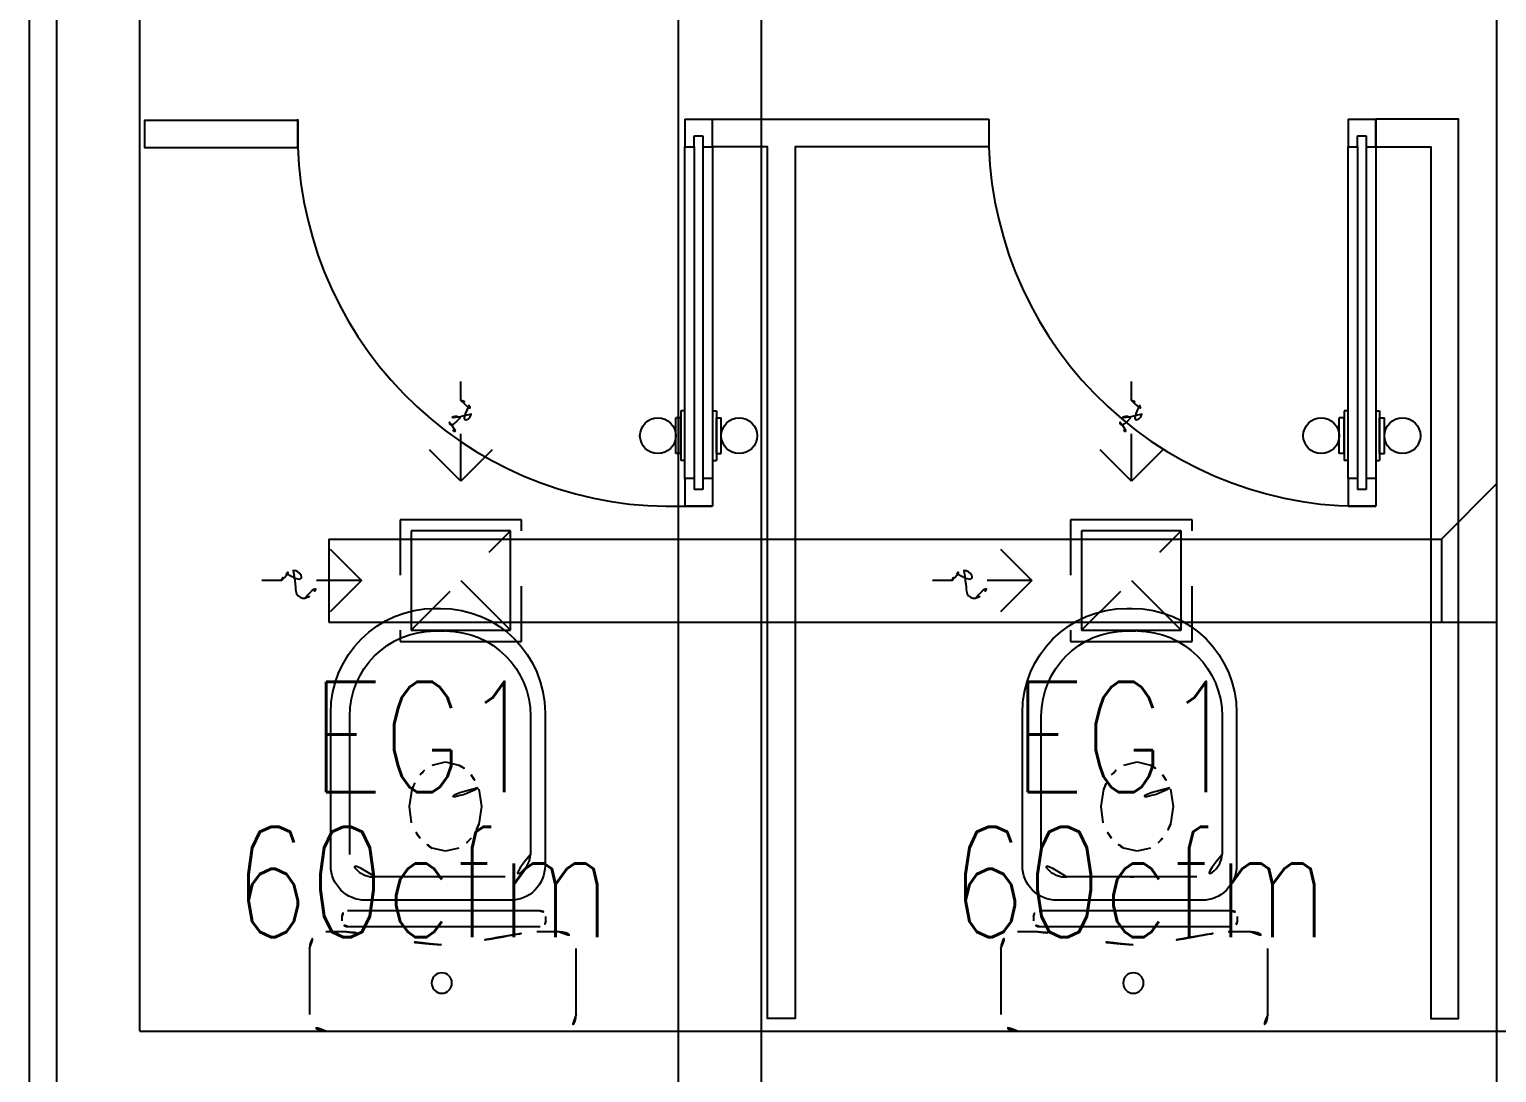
# Model space of a CAD drawing. Extents: x 417866230.2 to 417866327.8, y 43498045.5 to 43498135.4.
# Drawn here: x 417866241.847 to 417866244.501, y 43498097.922 to 43498099.81 of the extents above; entities that cross this region are included whole.
import ezdxf

# ---------------------------------------------------------------- set-up
doc = ezdxf.new("R2010")
doc.units = 0
doc.header["$MEASUREMENT"] = 0
doc.linetypes.add('HIDDEN', pattern=[0.375, 0.25, -0.125])
doc.layers.get('0').update_dxf_attribs({"linetype": 'CONTINUOUS'})
for name, color, linetype in [('DOOR', 9, 'CONTINUOUS'), ('DUCT', 6, 'CONTINUOUS'), ('EXDUCT', 10, 'CONTINUOUS'), ('INSUL', 9, 'CONTINUOUS'), ('M-EGU.', 2, 'CONTINUOUS'), ('PART', 9, 'CONTINUOUS'), ('SCD', 2, 'CONTINUOUS'), ('SUNI-FUR', 9, 'CONTINUOUS'), ('WALL', 4, 'CONTINUOUS')]:
    doc.layers.add(name, color=color, linetype=linetype)
doc.styles.add('ROMANS', font='ROMANS.shx', dxfattribs={"width": 0.6})

# ---------------------------------------------------------------- blocks, each defined once
blk = doc.blocks.new('2')
at = {"layer": 'SUNI-FUR', "linetype": 'Continuous'}
for p, q in [((0.01369644649093971, 0.7649965465534478), (0.004058061924297363, 0.7649965465534478)), ((0.01586993300588802, 0.7240514631848782), (-0.003399953944608569, 0.7240514631848782)), ((-0.1849419380305335, 0.5759965465404093), (-0.1849419380305335, 0.2998392476001754)), ((-0.1587213195743971, 0.5701514632091857), (-0.1587213195743971, 0.3197364169755019)), ((0.1683485673856921, 0.3197364169755019), (0.1683485673856921, 0.5701514632091857)), ((0.2026964464457706, 0.2998392476001754), (0.2026964464457706, 0.5759965465404093)), ((-0.004991667286958545, 0.4871901184669696), (-0.02923569548875093, 0.4813353547360748)), ((0.0192523609730415, 0.4813353547360748), (-0.004991667286958545, 0.4871901184669696)), ((-0.06511995132314041, 0.438015078951139), (-0.07027529674815014, 0.406353022379335)), ((0.06029196223244071, 0.406353022379335), (0.05513661680743098, 0.438015078951139)), ((-0.07027529674815014, 0.406353022379335), (-0.06511995132314041, 0.3746909658657387)), ((0.05651881080120802, 0.37721454288112), (0.06029196223244071, 0.406353022379335)), ((-0.02923569548875093, 0.3313706900808029), (-0.004991667286958545, 0.3255159262917005)), ((-0.004991667286958545, 0.3255159262917005), (0.0192523609730415, 0.3313706900808029)), ((-0.1129236490814947, 0.279236416972708), (0.008447733765933663, 0.279236416972708)), ((0.001179514045361429, 0.279236416972708), (0.1225508969509974, 0.279236416972708)), ((0.008447733765933663, 0.279236416972708), (0.001179514045361429, 0.279236416972708)), ((-0.1763134838547558, 0.2176230729091913), (0.1723799708415754, 0.2176230729091913)), ((-0.1219419380649924, 0.2368392476346344), (0.008877254207618535, 0.2368392476346344)), ((0.008877254207618535, 0.2368392476346344), (0.1396964464802295, 0.2368392476346344)), ((-0.1863134838058613, 0.1994426814489998), (-0.1863134838058613, 0.207623072899878)), ((0.1723799708415754, 0.1894426814396866), (-0.1763134838547558, 0.1894426814396866)), ((0.1823799708508886, 0.207623072899878), (0.1823799708508886, 0.1994426814489998)), ((-0.2113386335549876, 0.1797556718811393), (-0.1698514077579603, 0.1797556718811393)), ((0.174295628850814, 0.1797556718811393), (0.2113386335549876, 0.1797556718811393)), ((0.174295628850814, 0.1797556718811393), (0.174295628850814, 0.1797556718811393)), ((-0.2413386335829273, 0.03000000002793968), (-0.2413386335829273, 0.1497556719114073)), ((0.2413386335829273, 0.1497556719114073), (0.2413386335829273, 0.03000000002793968)), ((0.2113386335549876, 0), (-0.2113386335549876, 0))]:
    blk.add_line(p, q, dxfattribs=at)
blk.add_circle((0.001867319806478918, 0.08715154903620714), 0.01844911948801631, dxfattribs=at)
for centre, radius, start, end in [((0.004058061982505023, 0.5759965465185815), 0.188999999999993, 90, 180), ((0.01369644649093971, 0.5759965465185815), 0.188999999999993, 0, 90), ((-0.004821319540496916, 0.5701514631873579), 0.1539000000000073, 90, 180), ((0.01444856740999967, 0.5701514631873579), 0.153899999999993, 0, 90), ((0.001867319806478918, 0.4206935990150669), 0.06815291695187498, 117.1531819109067, 141.0758329047702), ((-0.01185065426398069, 0.4206935990150669), 0.0681529169518555, 38.92416709522983, 62.84681808909329), ((0.01262005895841867, 0.4120097413324402), 0.08197430562132146, 141.0758329047702, 161.5040472320808), ((-0.0226033934741281, 0.4120097413324402), 0.08197430562146578, 18.49595276791924, 38.92416709522983), ((-0.007398245914373547, 0.5367156304782839), 0.1117393783794824, 239.4233663566973, 302.9161928242899), ((0.01262005895841867, 0.4006963034407818), 0.08197430562123757, 198.4959527679192, 218.9241670952298), ((-0.02891512861242518, 0.4057936288081692), 0.09008730301880828, 321.0758329047702, 341.5040472320808), ((0.001867319806478918, 0.3920124456999474), 0.06815291695181107, 218.9241670952298, 242.8468180890933), ((-0.01185065426398069, 0.3920124456999474), 0.06815291695186233, 297.1531819109067, 321.0758329047702), ((-0.1155724843265489, 0.3223852521987283), 0.04323006255685492, 183.512884218924, 273.5128842222272), ((0.1251997321960516, 0.3223852521987283), 0.0432300625568558, 266.4871157777728, 356.4871157810761), ((-0.1219419380067848, 0.2998392475783476), 0.06299999999998818, 180, 270), ((0.1396964464802295, 0.2998392475783476), 0.06300000000000239, 270, 0), ((-0.1763134837965481, 0.2076230728780502), 0.009999999999990905, 90, 180), ((0.1723799708415754, 0.2076230728780502), 0.009999999999990905, 0, 90), ((-0.1763134837965481, 0.1994426814271719), 0.009999999999990905, 180, 270), ((0.1723799708415754, 0.1994426814271719), 0.009999999999990905, 270, 0), ((-0.2113386335549876, 0.1497556718895794), 0.03000000000000114, 90, 180), ((-0.201495008834172, -0.2522749031413696), 0.4331878752279706, 79.75351724643748, 85.81091440166185), ((0.07455921586370096, 1.126039995382598), 0.9726108583208661, 258.1938418534581, 265.7347367246473), ((-0.0701149947126396, 1.126039995382598), 0.9726108583213001, 274.2652632753527, 281.8061581465419), ((0.2059392299852334, -0.2522749031413696), 0.4331878752279718, 94.18908559833814, 100.2464827535625), ((0.2113386336131953, 0.1497556718895794), 0.03000000000000114, 0, 90), ((-0.2113386335549876, 0.0300000000061118), 0.03000000000000114, 180, 270), ((0.2113386336131953, 0.0300000000061118), 0.03000000000000114, 270, 0)]:
    blk.add_arc(centre, radius, start, end, dxfattribs=at)
blk = doc.blocks.new('9RCD')
at = {"color": 2}
blk.add_line((0, 407.0018123015761), (0, 450), dxfattribs=at)
at = {"layer": 'M-EGU.'}
for p, q in [((0, 225), (0, 331.8568842187524)), ((0, 225), (-70.71067810058594, 295.7106781154871)), ((70.71067810058594, 295.7106781154871), (0, 225)), ((112.5, 112.5), (-112.5, 112.5)), ((-112.5, 112.5), (-112.5, -112.5)), ((112.5, -112.5), (112.5, 112.5)), ((-295.7106781005859, 70.7106781154871), (-225, 0)), ((-225, 0), (-326.0625209212303, 0)), ((-225, 0), (-295.7106781005859, -70.7106781154871)), ((-112.5, -112.5), (112.5, -112.5))]:
    blk.add_line(p, q, dxfattribs=at)
at = {"layer": 'M-EGU.', "linetype": 'HIDDEN'}
for p, q in [((137.5, 137.5), (-137.5, 137.5)), ((-137.5, 137.5), (-137.5, -137.5)), ((137.5, -137.5), (137.5, 137.5)), ((-112.5, -112.5), (112.5, 112.5)), ((-137.5, -137.5), (137.5, -137.5))]:
    blk.add_line(p, q, dxfattribs=at)
at = {"layer": 'M-EGU.', "color": 2}
blk.add_line((-405.6814389228821, 0), (-450, 0), dxfattribs=at)
blk.add_lwpolyline([(0, 407.0018123015761, -0.1878616880635112), (18.43714278936386, 395.6368565112352, -0.2026446714702415), (23.37606519460678, 376.0597832798958, -0.6169147816705048), (-1.684169173240662, 367.9626682251692, 0.6687084752237648), (-25.27994006872177, 358.3786232322454, 0.1942850651709176), (-18.16441583633423, 340.4409644380212, 0.1860514396155063), (0, 331.8568842187524)], format="xyb", dxfattribs=at)
at = {"layer": 'M-EGU.'}
blk.add_lwpolyline([(-405.6814389228821, 0, -0.1324001419046424), (-394.5395373106003, 16.0881674438715, -0.15664048728736), (-379.1418001055717, 22.43659400939941, -0.7366118572675341), (-366.5227613449097, -9.034272313117981, 0.7742319307937748), (-352.6021597981453, -39.4474640339613, 0.2033489946306821), (-331.5271716117859, -25.71969064325094, 0.1938082075567039), (-326.0625209212303, 0)], format="xyb", dxfattribs=at)

msp = doc.modelspace()

# ---------------------------------------------------------------- linework, layer by layer
at = {"layer": 'DOOR', "linetype": 'ByBlock'}
for p, q in [((417866243.032509, 43498099.64708099), (417866243.032509, 43498099.59708098)), ((417866243.032509, 43498099.64708099), (417866243.082509, 43498099.64708099)), ((417866243.082509, 43498099.59708098), (417866243.082509, 43498099.64708099)), ((417866244.232509, 43498099.64708099), (417866244.232509, 43498099.59708098)), ((417866244.232509, 43498099.64708099), (417866244.282509, 43498099.64708099)), ((417866244.282509, 43498099.59708098), (417866244.282509, 43498099.64708099)), ((417866243.049509, 43498099.59708098), (417866243.049509, 43498099.61708099)), ((417866243.049509, 43498099.61708099), (417866243.065509, 43498099.61708099)), ((417866243.065509, 43498099.61708099), (417866243.065509, 43498099.59708098)), ((417866244.249509, 43498099.59708098), (417866244.249509, 43498099.61708099)), ((417866244.249509, 43498099.61708099), (417866244.265509, 43498099.61708099)), ((417866244.265509, 43498099.61708099), (417866244.265509, 43498099.59708098)), ((417866243.032509, 43498098.99708098), (417866243.032509, 43498099.59708098)), ((417866243.032509, 43498099.59708098), (417866243.049509, 43498099.59708098)), ((417866243.049509, 43498099.59708098), (417866243.049509, 43498098.99708098)), ((417866243.065509, 43498099.59708098), (417866243.065509, 43498098.99708098)), ((417866243.065509, 43498099.59708098), (417866243.082509, 43498099.59708098)), ((417866243.082509, 43498099.59708098), (417866243.082509, 43498098.99708098)), ((417866244.232509, 43498098.99708098), (417866244.232509, 43498099.59708098)), ((417866244.232509, 43498099.59708098), (417866244.249509, 43498099.59708098)), ((417866244.249509, 43498099.59708098), (417866244.249509, 43498098.99708098)), ((417866244.265509, 43498099.59708098), (417866244.265509, 43498098.99708098)), ((417866244.265509, 43498099.59708098), (417866244.282509, 43498099.59708098)), ((417866244.282509, 43498099.59708098), (417866244.282509, 43498098.99708098)), ((417866243.016309, 43498099.04203853), (417866243.016309, 43498099.10683852)), ((417866243.025309, 43498099.10683852), (417866243.016309, 43498099.10683852)), ((417866243.025309, 43498099.11943853), (417866243.025309, 43498099.02943853)), ((417866243.032509, 43498099.11943853), (417866243.025309, 43498099.11943853)), ((417866243.025309, 43498099.04203853), (417866243.025309, 43498099.10683852)), ((417866243.082509, 43498099.11943853), (417866243.089709, 43498099.11943853)), ((417866243.089709, 43498099.11943853), (417866243.089709, 43498099.02943853)), ((417866243.089709, 43498099.04203853), (417866243.089709, 43498099.10683852)), ((417866243.089709, 43498099.10683852), (417866243.098709, 43498099.10683852)), ((417866243.098709, 43498099.04203853), (417866243.098709, 43498099.10683852)), ((417866244.216309, 43498099.04203853), (417866244.216309, 43498099.10683852)), ((417866244.225309, 43498099.10683852), (417866244.216309, 43498099.10683852)), ((417866244.225309, 43498099.11943853), (417866244.225309, 43498099.02943853)), ((417866244.232509, 43498099.11943853), (417866244.225309, 43498099.11943853)), ((417866244.225309, 43498099.04203853), (417866244.225309, 43498099.10683852)), ((417866244.282509, 43498099.11943853), (417866244.289709, 43498099.11943853)), ((417866244.289709, 43498099.11943853), (417866244.289709, 43498099.02943853)), ((417866244.289709, 43498099.04203853), (417866244.289709, 43498099.10683852)), ((417866244.289709, 43498099.10683852), (417866244.298709, 43498099.10683852)), ((417866244.298709, 43498099.04203853), (417866244.298709, 43498099.10683852)), ((417866243.025309, 43498099.04203853), (417866243.016309, 43498099.04203853)), ((417866243.032509, 43498099.02943853), (417866243.025309, 43498099.02943853)), ((417866243.082509, 43498099.02943853), (417866243.089709, 43498099.02943853)), ((417866243.089709, 43498099.04203853), (417866243.098709, 43498099.04203853)), ((417866244.225309, 43498099.04203853), (417866244.216309, 43498099.04203853)), ((417866244.232509, 43498099.02943853), (417866244.225309, 43498099.02943853)), ((417866244.282509, 43498099.02943853), (417866244.289709, 43498099.02943853)), ((417866244.289709, 43498099.04203853), (417866244.298709, 43498099.04203853)), ((417866243.032509, 43498098.99708098), (417866243.032509, 43498098.94708098)), ((417866243.049509, 43498098.99708098), (417866243.032509, 43498098.99708098)), ((417866243.049509, 43498098.99708098), (417866243.049509, 43498098.97708099)), ((417866243.065509, 43498098.99708098), (417866243.065509, 43498098.97708099)), ((417866243.082509, 43498098.99708098), (417866243.065509, 43498098.99708098)), ((417866243.082509, 43498098.99708098), (417866243.082509, 43498098.94708098)), ((417866244.232509, 43498098.99708098), (417866244.232509, 43498098.94708098)), ((417866244.249509, 43498098.99708098), (417866244.232509, 43498098.99708098)), ((417866244.249509, 43498098.99708098), (417866244.249509, 43498098.97708099)), ((417866244.265509, 43498098.99708098), (417866244.265509, 43498098.97708099)), ((417866244.282509, 43498098.99708098), (417866244.265509, 43498098.99708098)), ((417866244.282509, 43498098.99708098), (417866244.282509, 43498098.94708098)), ((417866243.065509, 43498098.97708099), (417866243.049509, 43498098.97708099)), ((417866244.265509, 43498098.97708099), (417866244.249509, 43498098.97708099)), ((417866243.032509, 43498098.94708098), (417866243.082509, 43498098.94708098)), ((417866243.082509, 43498098.94708098), (417866243.032509, 43498098.94708098)), ((417866244.232509, 43498098.94708098), (417866244.282509, 43498098.94708098)), ((417866244.282509, 43498098.94708098), (417866244.232509, 43498098.94708098))]:
    msp.add_line(p, q, dxfattribs=at)
for centre in [(417866242.9839781, 43498099.07443853), (417866243.13104, 43498099.07443853), (417866244.1839781, 43498099.07443853), (417866244.33104, 43498099.07443853)]:
    msp.add_circle(centre, 0.03239999999998526, dxfattribs=at)
at = {"layer": 'DOOR', "linetype": 'HIDDEN', "ltscale": 0.5}
for centre in [(417866243.0075091, 43498099.62208098), (417866244.2575091, 43498099.62208098)]:
    msp.add_arc(centre, 0.6754628043053148, 182.1210963971552, 272.1210963971861, dxfattribs=at)
at = {"layer": 'DUCT'}
for p, q in [((417866243.0210842, 43498097.60875561), (417866243.0210842, 43498099.9330931)), ((417866243.1710843, 43498099.9330931), (417866243.1710842, 43498097.70875561))]:
    msp.add_line(p, q, dxfattribs=at)
at = {"layer": 'EXDUCT', "linetype": 'Continuous'}
for p, q in [((417866244.5013844, 43498100.56170662), (417866244.5013844, 43498096.246291)), ((417866244.4013844, 43498098.8873409), (417866244.5013844, 43498098.98734094)), ((417866242.3886198, 43498098.88734091), (417866244.4013844, 43498098.88734091)), ((417866242.3886198, 43498098.88734091), (417866242.3886198, 43498098.73734091)), ((417866244.4013844, 43498098.88734091), (417866244.4013844, 43498098.73734091)), ((417866242.3886198, 43498098.73734091), (417866244.5013844, 43498098.73734091))]:
    msp.add_line(p, q, dxfattribs=at)
at = {"layer": 'INSUL'}
for p, q in [((417866241.8468633, 43498096.07208098), (417866241.8468633, 43498100.07208098)), ((417866241.8968632, 43498096.07208098), (417866241.8968632, 43498100.07208098))]:
    msp.add_line(p, q, dxfattribs=at)
at = {"layer": 'PART'}
msp.add_line((417866242.3325087, 43498099.59708098), (417866242.332509, 43498099.64708099), dxfattribs=at)
msp.add_lwpolyline([(417866242.3325859, 43498099.64508407), (417866242.3325859, 43498099.59508406), (417866242.0555856, 43498099.59508406), (417866242.0555856, 43498099.64508407)], close=True, dxfattribs=at)
for points in [[(417866243.582509, 43498099.64708099), (417866243.5825087, 43498099.59708099), (417866243.2325087, 43498099.59708099), (417866243.2325087, 43498098.02008099), (417866243.1825087, 43498098.02008099), (417866243.1825087, 43498099.59708099), (417866243.082509, 43498099.59708099), (417866243.082509, 43498099.64708099), (417866243.582509, 43498099.64707782)], [(417866244.282509, 43498099.64708099), (417866244.282509, 43498099.59708099), (417866244.3825087, 43498099.59708099), (417866244.3825087, 43498098.02008099), (417866244.4325087, 43498098.02008099), (417866244.4325087, 43498099.64708099), (417866244.282509, 43498099.64708193)]]:
    msp.add_lwpolyline(points, dxfattribs=at)
at = {"layer": 'SCD'}
for p, q in [((417866242.6274841, 43498098.81234092), (417866242.7174842, 43498098.72234091)), ((417866243.8406202, 43498098.81234092), (417866243.9306201, 43498098.72234091))]:
    msp.add_line(p, q, dxfattribs=at)
at = {"layer": 'WALL'}
for q in [(417866242.0468633, 43498100.07208098), (417866245.5319087, 43498097.99708098)]:
    msp.add_line((417866242.0468633, 43498097.99708098), q, dxfattribs=at)

# ---------------------------------------------------------------- block references
at = {"layer": 'SCD', "xscale": 0.000800000011920929, "yscale": 0.0007999999970197678, "zscale": 0.0008}
for p in [(417866242.6274841, 43498098.81234092), (417866243.8406202, 43498098.81234092)]:
    msp.add_blockref('9RCD', p, dxfattribs=at)
at = {"layer": 'SUNI-FUR', "xscale": -1}
for p in [(417866242.5948368, 43498097.99708098), (417866243.8459878, 43498097.99708098)]:
    msp.add_blockref('2', p, dxfattribs=at)

# ---------------------------------------------------------------- texts
at = {"layer": 'SCD', "style": 'ROMANS', "width": 0.8}
for s, p in [('EG1', (417866242.3562691, 43498098.42930122)), ('EG1', (417866243.6255512, 43498098.42930122)), ('60cfm', (417866242.215897, 43498098.16706516)), ('60cfm', (417866243.5132521, 43498098.16706516))]:
    msp.add_text(s, height=0.2, dxfattribs=at).set_placement(p)

doc.saveas('drawing.dxf')
